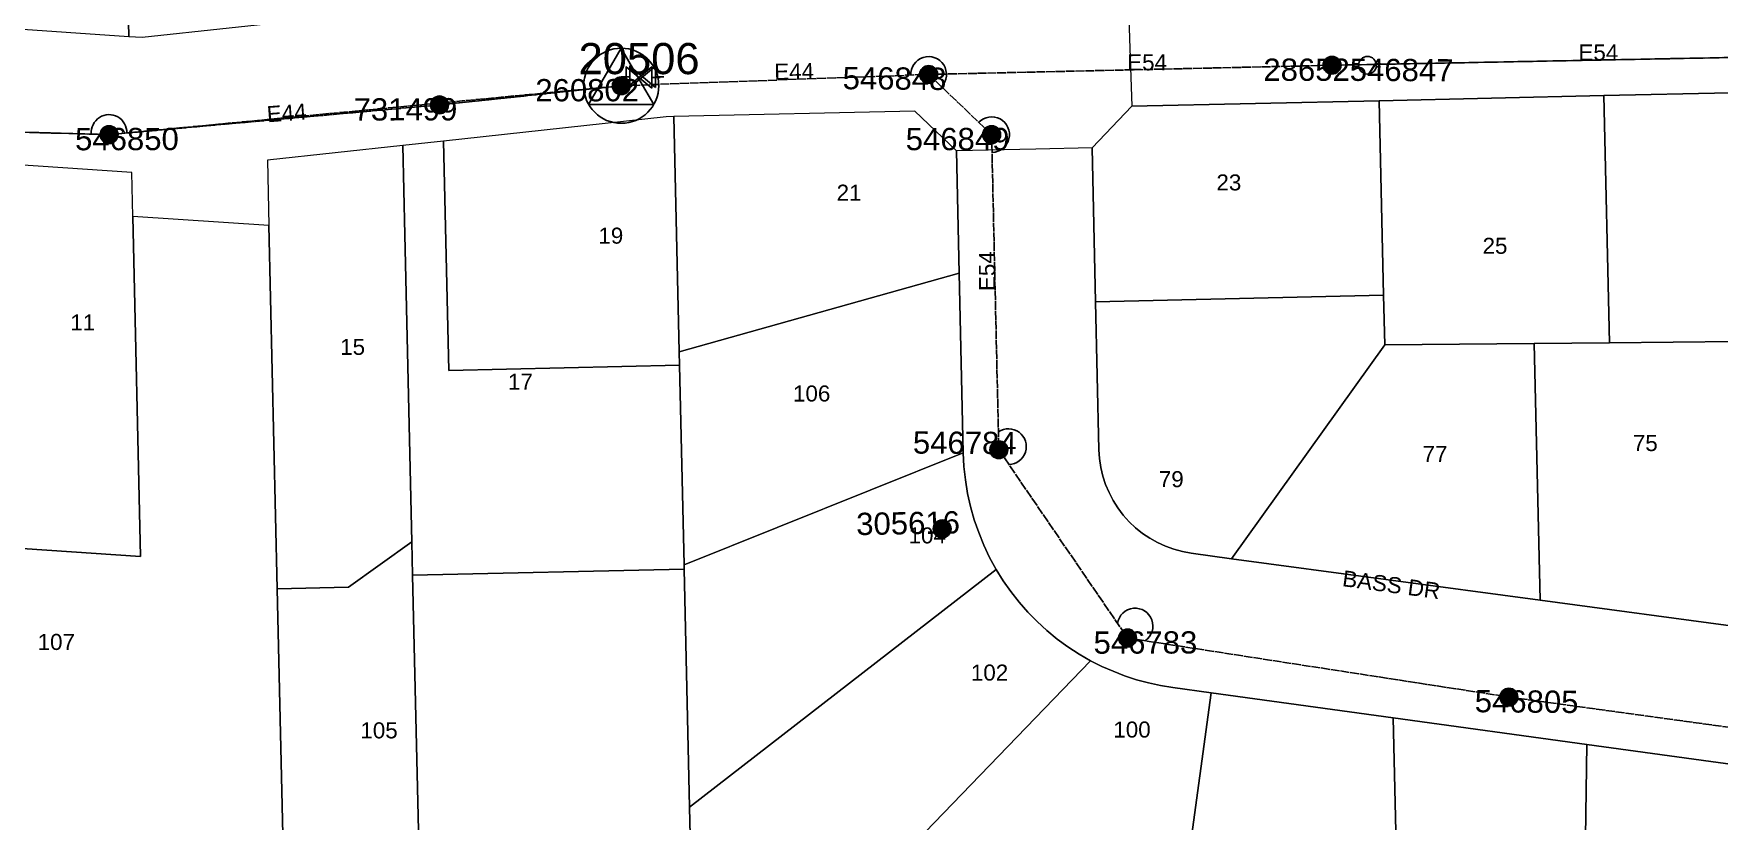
# Model space of a CAD drawing. Header units: metres. Extents: x 311460 to 313373, y 6261260 to 6263889.
# Drawn here: x 312543.7 to 312733, y 6262438.9 to 6262527.4 of the extents above; entities that cross this region are included whole.
import ezdxf
from ezdxf.enums import TextEntityAlignment as Align

# ---------------------------------------------------------------- set-up
doc = ezdxf.new("R2010")
doc.units = ezdxf.units.M
doc.linetypes.add('Cable Exist OH', pattern=[1, 1, 0])
doc.layers.get('0').update_dxf_attribs({"color": 6})
doc.layers.add('Cadastre Land Parcels_SP_EXT', color=9, linetype='Continuous', lineweight=5)
doc.layers.add('Cadastre Roads_SP_EXT', color=9, linetype='Continuous', lineweight=5)
for name, color, linetype in [('Equip_LV_EXT', 7, 'Continuous'), ('Equip_SP_HV_EXT', 7, 'Continuous'), ('Equip_SP_LV_EXT', 7, 'Continuous'), ('Mains_HV_EXT', 7, 'Continuous'), ('Mains_LV_EXT', 7, 'Continuous'), ('Mains_SL_EXT', 7, 'Continuous'), ('OH_Details_SP_MISC', 7, 'Continuous'), ('Sub_SP_TR_HV_LV_EXT', 7, 'Continuous'), ('SupportsOH_SP_TR_HV_LV_SL_EXT', 7, 'Continuous')]:
    doc.layers.add(name, color=color, linetype=linetype)
doc.layers.get('0').freeze()
doc.styles.add('POLE_LABEL', font='arial.ttf')
doc.styles.get("Standard").update_dxf_attribs({"font": 'arial.ttf'})

# ---------------------------------------------------------------- blocks, each defined once
blk = doc.blocks.new('SUB_POLE_EXT')
blk.add_wipeout([(0, 4.22), (0.42, 4.2), (0.83, 4.14), (1.21, 4.05), (1.62, 3.9), (1.99, 3.72), (2.35, 3.51), (2.68, 3.26), (2.99, 2.99), (3.28, 2.66), (3.52, 2.34), (3.76, 1.92), (3.9, 1.62), (4.04, 1.23), (4.18, 0.63), (4.22, 0), (4.18, -0.61), (4.06, -1.15), (3.9, -1.62), (3.58, -2.24), (3.22, -2.73), (2.97, -3.01), (2.68, -3.26), (2.36, -3.5), (2, -3.72), (1.64, -3.89), (1.25, -4.03), (0.82, -4.14), (0.42, -4.2), (0, -4.22), (-0.41, -4.2), (-0.8, -4.15), (-1.21, -4.05), (-1.62, -3.9), (-1.99, -3.73), (-2.35, -3.51), (-2.68, -3.26), (-2.96, -3.02), (-3.23, -2.72), (-3.51, -2.35), (-3.71, -2.01), (-3.91, -1.6), (-4.05, -1.21), (-4.16, -0.76), (-4.22, -0.14), (-4.21, 0.39), (-4.14, 0.83), (-4.03, 1.27), (-3.9, 1.63), (-3.71, 2.02), (-3.5, 2.37), (-3.28, 2.67), (-2.99, 2.99), (-2.68, 3.27), (-2.33, 3.52), (-1.98, 3.73), (-1.63, 3.9), (-1.2, 4.05), (-0.78, 4.15), (-0.4, 4.21)])
blk.add_line((2.16, 0.48), (2.16, 0.48, 0))
blk.add_lwpolyline([(-4.22, 0, 1), (4.22, 0, 1)], format="xyb", close=True)
blk.add_lwpolyline([(2.14, 0.52), (0, 4.22), (-3.66, -2.11), (3.66, -2.11)], close=True)
for tag, height, flags, p in [('ASSET_NUM', 3.5, 8, (2, 2)), ('STREET_CODE', 0.2, 9, (1.5, 0)), ('CONSTRUCTED_VOLTAGE', 0.2, 9, (1.5, -0.2)), ('OPERATING_VOLTAGE', 0.2, 9, (1.5, -0.6)), ('OPERATED_BY', 0.2, 9, (1.5, -0.8)), ('ORIENTATION', 0.2, 9, (1.5, -1.2)), ('OWNED_BY', 0.2, 9, (1.5, -1.4)), ('SECONDARY_VOLTAGE', 0.2, 9, (1.5, -1.6)), ('STATE', 0.2, 9, (1.5, -1.8)), ('NO_PHASES', 0.2, 9, (1.5, -0.4)), ('MAINTAINED_BY', 0.2, 9, (1.5, -1)), ('SUBSTATION_TYPE', 0.2, 9, (1.5, -2)), ('STREETNAME', 0.2, 9, (1.5, -2.8)), ('SUBURB', 0.2, 9, (1.5, -3)), ('Z', 0.2, 1, (1.5, -3.4)), ('USAGE', 0.2, 9, (1.5, -2.2)), ('LEGEND', 0.2, 9, (1.5, -2.4)), ('LOCATION', 0.2, 9, (1.5, -2.6)), ('NOTES', 0.2, 9, (1.5, -3.2))]:
    blk.add_attdef(tag, text='', height=height, dxfattribs=dict(flags=flags)).set_placement(p, align=Align.MIDDLE_LEFT)
blk = doc.blocks.new('LV_OH_LINKS_OPEN_EXT')
for p, q in [((-0.17, 4.97), (-0.17, 5.46)), ((0.17, 4.97), (0.17, 5.46)), ((-0.17, 3), (-0.17, 2.5)), ((0.17, 3), (0.17, 2.5))]:
    blk.add_line(p, q)
blk.add_lwpolyline([(0, 2.99, 1), (0, 4.98, 1)], format="xyb", close=True)
at = {"flags": 9}
for tag, p in [('ACTUAL_STATUS', (0, 0)), ('CONSTRUCTED_VOLTAGE', (0, -0.2)), ('OPERATING_VOLTAGE', (0, -0.6)), ('ORIENTATION', (0, -0.8)), ('OWNED_BY', (0, -1)), ('STATE', (0, -1.2)), ('SWITCH_TYPE', (0, -1.4)), ('NO_PHASES', (0, -0.4)), ('USAGE', (0, -1.6)), ('LEGEND', (0, -1.8)), ('NOTES', (0, -2))]:
    blk.add_attdef(tag, text='', height=0.2, dxfattribs=at).set_placement(p, align=Align.MIDDLE_LEFT)
at = {"flags": 1}
blk.add_attdef('Z', (0, 0), '', height=0.2, dxfattribs=at)
blk = doc.blocks.new('LV_OH_LINKS_DISTFUSE_EXT')
for p, q in [((0, 0), (0.96, 0)), ((3.84, 0), (4.8, 0))]:
    blk.add_line(p, q)
blk.add_lwpolyline([(3.84, -1.2), (3.84, 1.2), (0.96, -1.2), (0.96, 1.2)], close=True)
at = {"flags": 9}
for tag, p in [('ACTUAL_STATUS', (0, 0)), ('CONSTRUCTED_VOLTAGE', (0, -0.2)), ('OPERATING_VOLTAGE', (0, -0.6)), ('ORIENTATION', (0, -0.8)), ('OWNED_BY', (0, -1)), ('STATE', (0, -1.2)), ('SWITCH_TYPE', (0, -1.4)), ('NO_PHASES', (0, -0.4)), ('USAGE', (0, -1.6)), ('NOTES', (0, -1.8))]:
    blk.add_attdef(tag, text='', height=0.2, dxfattribs=at).set_placement(p, align=Align.MIDDLE_LEFT)
at = {"flags": 1}
blk.add_attdef('Z', (0, 0), '', height=0.2, dxfattribs=at)
blk = doc.blocks.new('POLE_EXT')
blk.add_hatch(color=256).paths.add_polyline_path([(-1, 0, 1), (1, 0, 1)])
blk.add_lwpolyline([(-1, 0, 1), (1, 0, 1)], format="xyb", close=True)
for tag, height, flags, p in [('pNumber', 2.5, 8, (-17.84, 2.07)), ('OWNED_BY', 0.2, 9, (1.35, -0.4)), ('SPECIAL_USE', 0.2, 9, (1.35, -0.8)), ('STATE', 0.2, 9, (1.35, -1)), ('cLV', 0.2, 9, (1.35, -1.4)), ('hDepth', 0.2, 9, (1.35, -1.6)), ('hDia', 0.2, 9, (1.35, -1.8)), ('PARENT', 0.2, 9, (1.35, -0.6)), ('USAGE', 0.2, 9, (1.35, -1.2)), ('cHV', 0.2, 9, (1.35, -2)), ('cLinedev', 0.2, 9, (1.35, -3.4)), ('pExisting', 0.2, 9, (1.35, -3.8)), ('LBRACKET', 0.2, 9, (1.35, -2.2)), ('LExisting', 0.2, 9, (1.35, -2.4)), ('LANTNUMBER', 0.2, 9, (1.35, -2.6)), ('LOther', 0.2, 9, (1.35, -2.8)), ('LRemove', 0.2, 9, (1.35, -3)), ('LEGEND', 0.2, 9, (1.35, -3.2)), ('LOCATION', 0.2, 9, (1.35, -3.6)), ('pFooting', 0.2, 9, (1.35, -4.4)), ('pNew', 0.2, 9, (1.35, -4.6)), ('pRelocate', 0.2, 9, (1.35, -5)), ('pRemove', 0.2, 9, (1.35, -5.2)), ('pReplace', 0.2, 9, (1.35, -5.4)), ('pStay', 0.2, 9, (1.35, -5.6)), ('PFNUMBER', 0.2, 9, (1.35, -4)), ('NEWPFNUMBER', 0.2, 9, (1.35, -4.2)), ('pType', 0.2, 9, (1.35, -5.8)), ('cspan', 0.2, 9, (1.35, -6)), ('STREETNAME', 0.2, 9, (1.35, -6.2)), ('SUBURB', 0.2, 9, (1.35, -6.4)), ('OPERATED_BY', 0.2, 9, (1.36, -7.01)), ('NOTES', 0.2, 9, (1.35, -6.6)), ('MAINTAINED_BY', 0.2, 9, (1.36, -6.81))]:
    blk.add_attdef(tag, text='', height=height, dxfattribs=dict(flags=flags)).set_placement(p, align=Align.MIDDLE_LEFT)
at = {"style": 'POLE_LABEL'}
for tag, height, flags, p in [('ASSET_NUM', 2.5, 8, (2, 2)), ('STRUCTURE_PLANT_NUMBER', 0.2, 9, (1.35, 0.03)), ('STREET_CODE', 0.2, 9, (1.35, -0.2))]:
    blk.add_attdef(tag, text='', height=height, dxfattribs=dict(at, flags=flags)).set_placement(p, align=Align.MIDDLE_LEFT)
at = {"flags": 1}
blk.add_attdef('Z', (1.35, -7.33), '', height=0.2, dxfattribs=at)
blk = doc.blocks.new('HV_USL_CLOSED_EXT')
blk.add_line((2.4, 5.5), (-2.4, 5.5))
blk.add_lwpolyline([(1.44, 5.5, 0.414214), (0, 6.94, 0.414214), (-1.44, 5.5)], format="xyb")
for tag, height, flags, p in [('ASSET_NUM', 2.5, 8, (2, 2)), ('STREET_CODE', 0.2, 9, (1.5, 0)), ('ACTUAL_STATUS', 0.2, 9, (1.5, -0.2)), ('CONSTRUCTED_VOLTAGE', 0.2, 9, (1.5, -0.4)), ('OPERATING_VOLTAGE', 0.2, 9, (1.5, -0.8)), ('ORIENTATION', 0.2, 9, (1.5, -1)), ('OWNED_BY', 0.2, 9, (1.5, -1.2)), ('OPERATED_BY', 0.2, 9, (1.5, -1.4)), ('STATE', 0.2, 9, (1.5, -1.8)), ('NO_PHASES', 0.2, 9, (1.5, -0.6)), ('MAINTAINED_BY', 0.2, 9, (1.5, -1.6)), ('SWITCH_TYPE', 0.2, 9, (1.5, -2)), ('STREETNAME', 0.2, 9, (1.5, -2.8)), ('SUBURB', 0.2, 9, (1.5, -3)), ('Z', 0.2, 1, (1.5, -3.6)), ('USAGE', 0.2, 9, (1.5, -2.2)), ('LEGEND', 0.2, 9, (1.5, -2.4)), ('LOCATION', 0.2, 9, (1.5, -2.6)), ('NOTES', 0.2, 9, (1.5, -3.2)), ('LABEL_ALIGNMENT', 0.2, 9, (1.5, -3.4))]:
    blk.add_attdef(tag, text='', height=height, dxfattribs=dict(flags=flags)).set_placement(p, align=Align.MIDDLE_LEFT)

msp = doc.modelspace()

# ---------------------------------------------------------------- linework, layer by layer
at = {"layer": 'Cadastre Land Parcels_SP_EXT', "linetype": 'Continuous'}
for points in [[(312574.64, 6262565.72), (312572.2, 6262565.68), (312553.53, 6262565.26), (312553.7, 6262558.1), (312554.4, 6262527.06), (312555.92, 6262526.95), (312575.46, 6262529.08), (312574.64, 6262565.72)], [(312553.7, 6262558.1), (312531.11, 6262559.64), (312532.18, 6262528.56), (312554.4, 6262527.06), (312553.7, 6262558.1)], [(312694.85, 6262519.83), (312667.07, 6262519.2), (312662.6, 6262514.52), (312662.99, 6262497.24), (312695.35, 6262497.97), (312694.85, 6262519.83)], [(312720.09, 6262520.41), (312694.85, 6262519.83), (312695.35, 6262497.97), (312695.48, 6262492.4), (312712.26, 6262492.56), (312720.73, 6262492.63), (312720.09, 6262520.41)], [(312745.09, 6262520.75), (312734.27, 6262520.73), (312720.09, 6262520.41), (312720.73, 6262492.63), (312735.03, 6262492.77), (312745.72, 6262492.87), (312745.09, 6262520.75)], [(312586.19, 6262470.29), (312585.41, 6262504.77), (312585.18, 6262514.8), (312569.99, 6262513.15), (312570.14, 6262505.81), (312571.08, 6262464.98), (312579.07, 6262465.18), (312586.19, 6262470.29)], [(312586.28, 6262466.53), (312616.78, 6262467.2), (312616.77, 6262467.71), (312616.26, 6262490.11), (312590.34, 6262489.51), (312589.75, 6262515.3), (312585.18, 6262514.8), (312585.41, 6262504.77), (312586.19, 6262470.29), (312586.28, 6262466.53)], [(312554.87, 6262506.84), (312554.76, 6262511.75), (312536.43, 6262512.99), (312537.4, 6262469.87), (312555.73, 6262468.63), (312554.87, 6262506.84)], [(312570.14, 6262505.81), (312554.87, 6262506.84), (312555.73, 6262468.63), (312537.4, 6262469.87), (312519.08, 6262471.12), (312500.54, 6262472.36), (312508.96, 6262428.73), (312538.94, 6262421.28), (312556.88, 6262416.83), (312572.27, 6262413.01), (312571.08, 6262464.98), (312570.14, 6262505.81)], [(312648.14, 6262480.28), (312647.67, 6262500.47), (312616.22, 6262491.63), (312616.26, 6262490.11), (312616.77, 6262467.71), (312648.14, 6262480.28)], [(312695.48, 6262492.4), (312695.35, 6262497.97), (312662.99, 6262497.24), (312663.37, 6262480.62), (312663.44, 6262479.62), (312663.59, 6262478.64), (312663.81, 6262477.67), (312664.12, 6262476.72), (312664.51, 6262475.8), (312664.97, 6262474.92), (312665.5, 6262474.08), (312666.1, 6262473.28), (312666.76, 6262472.54), (312667.48, 6262471.85), (312668.26, 6262471.23), (312669.08, 6262470.67), (312669.95, 6262470.19), (312670.86, 6262469.78), (312671.8, 6262469.44), (312672.76, 6262469.18), (312673.74, 6262469.01), (312678.25, 6262468.37), (312695.48, 6262492.4)], [(312712.26, 6262492.56), (312695.48, 6262492.4), (312678.25, 6262468.37), (312712.94, 6262463.72), (312712.26, 6262492.56)], [(312735.03, 6262492.77), (312720.73, 6262492.63), (312712.26, 6262492.56), (312712.94, 6262463.72), (312735.74, 6262460.66), (312735.03, 6262492.77)], [(312651.82, 6262467.17), (312651.1, 6262468.52), (312650.45, 6262469.9), (312649.87, 6262471.31), (312649.37, 6262472.76), (312648.96, 6262474.23), (312648.62, 6262475.72), (312648.38, 6262477.23), (312648.21, 6262478.75), (312648.14, 6262480.28), (312616.77, 6262467.71), (312616.78, 6262467.2), (312617.39, 6262440.49), (312651.82, 6262467.17)], [(312586.28, 6262466.53), (312586.19, 6262470.29), (312579.07, 6262465.18), (312571.08, 6262464.98), (312572.27, 6262413.01), (312587.61, 6262409.2), (312586.28, 6262466.53)], [(312617.39, 6262440.49), (312616.78, 6262467.2), (312586.28, 6262466.53), (312587.61, 6262409.2), (312593.43, 6262407.76), (312618.27, 6262401.94), (312617.47, 6262437.27), (312617.39, 6262440.49)], [(312662.44, 6262456.92), (312661.15, 6262457.66), (312659.89, 6262458.48), (312658.69, 6262459.36), (312657.53, 6262460.31), (312656.43, 6262461.32), (312655.39, 6262462.38), (312654.4, 6262463.51), (312653.48, 6262464.68), (312652.62, 6262465.91), (312651.82, 6262467.17), (312617.39, 6262440.49), (312617.47, 6262437.27), (312637.39, 6262432.61), (312638.69, 6262432.32), (312662.44, 6262456.92)], [(312675.99, 6262453.32), (312671.67, 6262453.91), (312670.29, 6262454.14), (312668.93, 6262454.43), (312667.59, 6262454.79), (312666.26, 6262455.23), (312664.96, 6262455.73), (312663.69, 6262456.29), (312662.44, 6262456.92), (312638.69, 6262432.32), (312657.31, 6262427.95), (312672.06, 6262424.51), (312675.99, 6262453.32)], [(312696.43, 6262450.51), (312675.99, 6262453.32), (312672.06, 6262424.51), (312677.24, 6262423.28), (312697.16, 6262418.64), (312696.43, 6262450.51)], [(312718.17, 6262447.5), (312696.43, 6262450.51), (312697.16, 6262418.64), (312697.17, 6262418.33), (312717.7, 6262413.71), (312718.17, 6262447.5)], [(312737.58, 6262444.85), (312718.17, 6262447.5), (312717.7, 6262413.71), (312736.95, 6262409.35), (312738.39, 6262409.11), (312737.58, 6262444.85)]]:
    msp.add_lwpolyline(points, close=True, dxfattribs=at)
at = {"layer": 'Cadastre Roads_SP_EXT', "linetype": 'Continuous'}
for points in [[(312666.57, 6262534.44), (312666.82, 6262526.82), (312667.07, 6262519.2), (312694.85, 6262519.83), (312720.09, 6262520.41), (312734.27, 6262520.73), (312745.09, 6262520.75), (312770.18, 6262520.8), (312793.4, 6262520.85), (312813.68, 6262520.87), (312833.76, 6262520.93), (312853.28, 6262520.96), (312872.86, 6262520.99)], [(312735.74, 6262460.66), (312712.94, 6262463.72), (312678.25, 6262468.37), (312673.74, 6262469.01), (312672.76, 6262469.18), (312671.8, 6262469.44), (312670.86, 6262469.78), (312669.95, 6262470.19), (312669.08, 6262470.67), (312668.26, 6262471.23), (312667.48, 6262471.85), (312666.76, 6262472.54), (312666.1, 6262473.28), (312665.5, 6262474.08), (312664.97, 6262474.92), (312664.51, 6262475.8), (312664.12, 6262476.72), (312663.81, 6262477.67), (312663.59, 6262478.64), (312663.44, 6262479.62), (312663.37, 6262480.62), (312662.99, 6262497.24), (312662.99, 6262497.24), (312662.6, 6262514.52), (312656.27, 6262514.38), (312647.36, 6262514.18), (312647.67, 6262500.47), (312648.14, 6262480.28), (312648.21, 6262478.75), (312648.38, 6262477.23), (312648.62, 6262475.72), (312648.96, 6262474.23), (312649.37, 6262472.76), (312649.87, 6262471.31), (312650.45, 6262469.9), (312651.1, 6262468.52), (312651.82, 6262467.17), (312652.62, 6262465.91), (312653.48, 6262464.68), (312654.4, 6262463.51), (312655.39, 6262462.38), (312656.43, 6262461.32), (312657.53, 6262460.31), (312658.69, 6262459.36), (312659.89, 6262458.48), (312661.15, 6262457.66), (312662.44, 6262456.92), (312663.69, 6262456.29), (312664.96, 6262455.73), (312666.26, 6262455.23), (312667.59, 6262454.79), (312668.93, 6262454.43), (312670.29, 6262454.14), (312671.67, 6262453.91), (312675.99, 6262453.32), (312696.43, 6262450.51), (312718.17, 6262447.5), (312737.58, 6262444.85)]]:
    msp.add_lwpolyline(points, dxfattribs=at)
at = {"layer": 'Mains_HV_EXT', "linetype": 'Cable Exist OH'}
msp.add_lwpolyline([(312689.55, 6262523.81), (312741.78, 6262524.83), (312830.39, 6262525.01)], dxfattribs=at)
at = {"layer": 'Mains_LV_EXT', "linetype": 'Continuous'}
for points in [[(312645.69, 6262521.4, 1.52935), (312642.25, 6262522.66)], [(312554.19, 6262516.2, 1.063634), (312550.2, 6262516.08)], [(312651.37, 6262514.02, 1.497942), (312649.87, 6262517.4)], [(312653.26, 6262478.97, 1.341316), (312652.08, 6262482.62)], [(312668.57, 6262459.17, 1.523601), (312665.46, 6262461.12)]]:
    msp.add_lwpolyline(points, format="xyb", dxfattribs=at)
at = {"layer": 'Mains_LV_EXT', "linetype": 'Cable Exist OH'}
for points in [[(312644.25, 6262522.78), (312689.55, 6262523.81)], [(312741.78, 6262524.83), (312689.55, 6262523.81)], [(312644.25, 6262522.78), (312651.32, 6262516.02)], [(312589.31, 6262519.36), (312552.2, 6262516.02)], [(312518.02, 6262516.97), (312552.2, 6262516.02)], [(312651.32, 6262516.02), (312652.13, 6262480.62)], [(312652.13, 6262480.62), (312666.59, 6262459.47)], [(312666.59, 6262459.47), (312709.42, 6262452.84)], [(312709.42, 6262452.84), (312757.47, 6262446.24)]]:
    msp.add_lwpolyline(points, dxfattribs=at)
at = {"layer": 'Mains_SL_EXT', "linetype": 'Cable Exist OH'}
for points in [[(312644.25, 6262522.78), (312689.55, 6262523.81), (312741.78, 6262524.83)], [(312644.25, 6262522.78), (312651.32, 6262516.02)], [(312518.02, 6262516.97), (312552.2, 6262516.02), (312589.31, 6262519.36)], [(312651.32, 6262516.02), (312652.13, 6262480.62)], [(312652.13, 6262480.62), (312666.59, 6262459.47)], [(312666.59, 6262459.47), (312709.42, 6262452.84), (312757.47, 6262446.24)]]:
    msp.add_lwpolyline(points, dxfattribs=at)
at = {"layer": 'OH_Details_SP_MISC', "color": 7, "linetype": 'Continuous', "flags": 128}
msp.add_lwpolyline([(312436.37, 6262504.81), (312443.57, 6262513.38), (312481.24, 6262515.2), (312518.02, 6262516.97), (312552.2, 6262516.02)], dxfattribs=at)

# ---------------------------------------------------------------- block references
at = {"layer": 'Equip_SP_HV_EXT'}
ref = msp.add_blockref('HV_USL_CLOSED_EXT', (312689.55, 6262523.81), dxfattribs=dict(at, rotation=0.1861749051448102))
ref.add_attrib('ASSET_NUM', '28652', dxfattribs={"layer": '0', "height": 2.5}).set_placement((312691.55, 6262524.56), align=Align.TOP_RIGHT)
at = {"layer": 'Equip_SP_LV_EXT', "rotation": 269.9782808871122}
msp.add_blockref('LV_OH_LINKS_OPEN_EXT', (312689.55, 6262523.81), dxfattribs=at)
at = {"layer": 'Sub_SP_TR_HV_LV_EXT'}
ref = msp.add_blockref('SUB_POLE_EXT', (312609.72, 6262521.51), dxfattribs=at)
ref.add_attrib('ASSET_NUM', '20506', dxfattribs={"layer": '0', "height": 3.5}).set_placement((312611.72, 6262521.76), align=Align.BOTTOM_CENTER)
at = {"layer": 'SupportsOH_SP_TR_HV_LV_SL_EXT'}
ref = msp.add_blockref('POLE_EXT', (312644.25, 6262522.78), dxfattribs=at)
ref.add_attrib('ASSET_NUM', '546848', dxfattribs={"layer": '0', "height": 2.5, "rotation": 359.5465, "style": 'POLE_LABEL'}).set_placement((312646.25, 6262523.53), align=Align.TOP_RIGHT)
ref = msp.add_blockref('POLE_EXT', (312689.55, 6262523.81), dxfattribs=at)
ref.add_attrib('ASSET_NUM', '546847', dxfattribs={"layer": '0', "height": 2.5, "rotation": 359.6642, "style": 'POLE_LABEL'}).set_placement((312691.55, 6262524.56), align=Align.TOP_LEFT)
ref = msp.add_blockref('POLE_EXT', (312589.31, 6262519.36), dxfattribs=at)
ref.add_attrib('ASSET_NUM', '731499', dxfattribs={"layer": '0', "height": 2.5, "rotation": 0.1142, "style": 'POLE_LABEL'}).set_placement((312591.31, 6262520.12), align=Align.TOP_RIGHT)
ref = msp.add_blockref('POLE_EXT', (312552.2, 6262516.02), dxfattribs=at)
ref.add_attrib('ASSET_NUM', '546850', dxfattribs={"layer": '0', "height": 2.5, "rotation": 0.0957, "style": 'POLE_LABEL'}).set_placement((312554.2, 6262516.77), align=Align.TOP_CENTER)
ref = msp.add_blockref('POLE_EXT', (312651.32, 6262516.02), dxfattribs=at)
ref.add_attrib('ASSET_NUM', '546849', dxfattribs={"layer": '0', "height": 2.5, "style": 'POLE_LABEL'}).set_placement((312653.32, 6262516.77), align=Align.TOP_RIGHT)
ref = msp.add_blockref('POLE_EXT', (312652.13, 6262480.62), dxfattribs=at)
ref.add_attrib('ASSET_NUM', '546784', dxfattribs={"layer": '0', "height": 2.5, "rotation": 359.6642, "style": 'POLE_LABEL'}).set_placement((312654.13, 6262481.37), align=Align.MIDDLE_RIGHT)
ref = msp.add_blockref('POLE_EXT', (312645.76, 6262471.73), dxfattribs=at)
ref.add_attrib('ASSET_NUM', '305616', dxfattribs={"layer": '0', "height": 2.5, "rotation": 1, "style": 'POLE_LABEL'}).set_placement((312647.76, 6262472.48), align=Align.MIDDLE_RIGHT)
ref = msp.add_blockref('POLE_EXT', (312666.59, 6262459.47), dxfattribs=at)
ref.add_attrib('ASSET_NUM', '546783', dxfattribs={"layer": '0', "height": 2.5, "rotation": 0.1253, "style": 'POLE_LABEL'}).set_placement((312668.59, 6262460.22), align=Align.TOP_CENTER)
ref = msp.add_blockref('POLE_EXT', (312709.42, 6262452.84), dxfattribs=at)
ref.add_attrib('ASSET_NUM', '546805', dxfattribs={"layer": '0', "height": 2.5, "rotation": 359.5277, "style": 'POLE_LABEL'}).set_placement((312711.42, 6262453.59), align=Align.TOP_CENTER)

# ---------------------------------------------------------------- texts
at = {"layer": 'Cadastre Land Parcels_SP_EXT'}
for s, p in [('21', (312633.91, 6262508.6)), ('23', (312676.57, 6262509.75)), ('19', (312607.15, 6262503.77)), ('25', (312706.46, 6262502.63)), ('11', (312547.84, 6262494.02)), ('15', (312578.15, 6262491.28)), ('17', (312597, 6262487.36)), ('106', (312629.01, 6262486.04)), ('75', (312723.34, 6262480.47)), ('77', (312699.73, 6262479.26)), ('79', (312670.1, 6262476.42)), ('104', (312641.99, 6262470.1)), ('107', (312544.17, 6262458.13)), ('102', (312648.99, 6262454.69)), ('105', (312580.42, 6262448.2)), ('100', (312664.99, 6262448.29))]:
    msp.add_text(s, height=1.8, dxfattribs=at).set_placement(p)
at = {"layer": 'Cadastre Roads_SP_EXT'}
msp.add_text('BASS DR', height=1.8, rotation=352.3168, dxfattribs=at).set_placement((312690.63, 6262465.31))
at = {"layer": 'Mains_LV_EXT'}
for s, rotation, p in [('E54', 0.0145, (312717.23, 6262524.35)), ('E44', 1.0012, (312626.92, 6262522.18)), ('E54', 0.1862, (312666.55, 6262523.23)), ('E44', 4.333, (312569.98, 6262517.4)), ('E54', 90.229, (312651.72, 6262498.45))]:
    msp.add_text(s, height=1.8, rotation=rotation, dxfattribs=at).set_placement(p)

# ---------------------------------------------------------------- next in the draw order: linework, layer by layer
at = {"layer": 'Cadastre Land Parcels_SP_EXT', "linetype": 'Continuous'}
for points in [[(312616.22, 6262491.63), (312615.62, 6262518.04), (312614.75, 6262518.02), (312589.75, 6262515.3), (312590.34, 6262489.51), (312616.26, 6262490.11), (312616.22, 6262491.63)], [(312647.36, 6262514.18), (312642.69, 6262518.65), (312615.62, 6262518.04), (312616.22, 6262491.63), (312647.67, 6262500.47), (312647.36, 6262514.18)]]:
    msp.add_lwpolyline(points, close=True, dxfattribs=at)
at = {"layer": 'Mains_HV_EXT', "linetype": 'Cable Exist OH'}
msp.add_lwpolyline([(312609.72, 6262521.51), (312644.25, 6262522.78), (312689.55, 6262523.81)], dxfattribs=at)
at = {"layer": 'Mains_HV_EXT', "color": 7, "linetype": 'Cable Exist OH'}
msp.add_lwpolyline([(312609.72, 6262521.51), (312552.2, 6262516.02), (312518.02, 6262516.97)], dxfattribs=at)
at = {"layer": 'Mains_LV_EXT', "linetype": 'Cable Exist OH'}
for points in [[(312609.72, 6262521.51), (312589.31, 6262519.36)], [(312609.72, 6262521.51), (312644.25, 6262522.78)]]:
    msp.add_lwpolyline(points, dxfattribs=at)
at = {"layer": 'Mains_SL_EXT', "linetype": 'Cable Exist OH'}
msp.add_lwpolyline([(312589.31, 6262519.36), (312609.72, 6262521.51), (312644.25, 6262522.78)], dxfattribs=at)

# ---------------------------------------------------------------- next in the draw order: block references
at = {"layer": 'Equip_LV_EXT'}
for p in [(312609.31, 6262522.42), (312609.72, 6262522.51)]:
    msp.add_blockref('LV_OH_LINKS_DISTFUSE_EXT', p, dxfattribs=at)
at = {"layer": 'SupportsOH_SP_TR_HV_LV_SL_EXT'}
ref = msp.add_blockref('POLE_EXT', (312609.72, 6262521.51), dxfattribs=at)
ref.add_attrib('ASSET_NUM', '260802', dxfattribs={"layer": '0', "height": 2.5, "style": 'POLE_LABEL'}).set_placement((312611.72, 6262522.26), align=Align.TOP_RIGHT)

doc.saveas('drawing.dxf')
